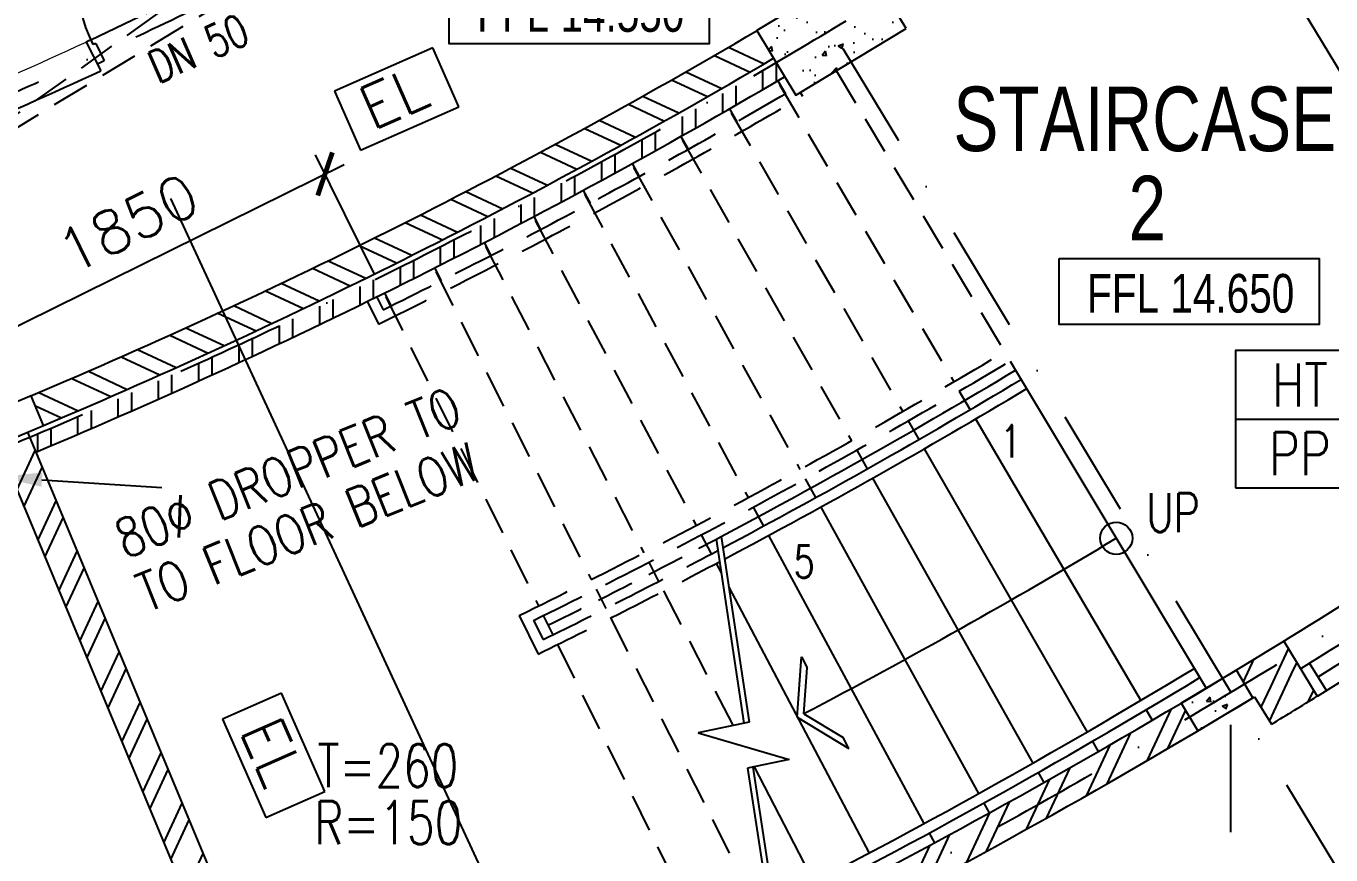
# Model space of a CAD drawing. Extents: x 2879167 to 2959690, y -882003 to -585933.
# Drawn here: x 2925400 to 2931471, y -860869 to -857013 of the extents above; entities that cross this region are included whole.
import ezdxf
from ezdxf.enums import TextEntityAlignment as Align

# ---------------------------------------------------------------- set-up
doc = ezdxf.new("R2010")
doc.units = 0
doc.header["$LTSCALE"] = 1000
doc.header["$MEASUREMENT"] = 0
doc.header["$PDMODE"] = 66
doc.linetypes.add('DASHDOT', pattern=[1, 0.5, -0.25, 0, -0.25])
doc.linetypes.add('HIDDEN', pattern=[0.375, 0.25, -0.125])
doc.layers.get('0').update_dxf_attribs({"linetype": 'CONTINUOUS'})
doc.layers.get('DEFPOINTS').update_dxf_attribs({"linetype": 'CONTINUOUS'})
for name, color, linetype in [('-EL & K', 10, 'CONTINUOUS'), ('COL', 3, 'CONTINUOUS'), ('DIM', 5, 'CONTINUOUS'), ('DR', 5, 'CONTINUOUS'), ('DRAIN', 1, 'CONTINUOUS'), ('F1', 5, 'CONTINUOUS'), ('Finishes', 1, 'CONTINUOUS'), ('GRID', 6, 'DASHDOT'), ('H', 6, 'CONTINUOUS'), ('railing', 1, 'CONTINUOUS'), ('SP', 122, 'HIDDEN'), ('SPEC', 7, 'CONTINUOUS'), ('stair', 7, 'CONTINUOUS'), ('TEXT', 7, 'CONTINUOUS'), ('WALL', 2, 'CONTINUOUS'), ('WIN', 5, 'CONTINUOUS'), ('WP', 1, 'HIDDEN')]:
    doc.layers.add(name, color=color, linetype=linetype)
doc.styles.add('ROMANS', font='romans.shx')
doc.styles.add('ROMS', font='ROMANS.SHX', dxfattribs={"height": 300})
doc.styles.get("Standard").update_dxf_attribs({"font": 'Helv.shx'})
doc.dimstyles.get("Standard").update_dxf_attribs({"dimscale": 5, "dimtxt": 1, "dimasz": 2, "dimexe": 1, "dimexo": 1, "dimgap": 1, "dimtad": 0, "dimtih": 1, "dimtoh": 1, "dimdec": 4, "dimzin": 0, "dimdsep": 46, "dimtxsty": 'ROMANS', "dimcen": 1, "dimadec": 0, "dimazin": 0, "dimtfac": 1, "dimtdec": 4, "dimtofl": 0, "dimtmove": 0, "dimatfit": 3, "dimfxl": 0, "dimtolj": 1, "dimtzin": 0, "dimarcsym": 0})
doc.dimstyles.new('STANDARD$0', dxfattribs={"dimscale": 0, "dimtxt": 8, "dimasz": 6, "dimexe": 1, "dimexo": 1, "dimgap": 3, "dimtad": 1, "dimdec": 0, "dimlfac": -1, "dimrnd": 1, "dimzin": 0, "dimdsep": 46, "dimtxsty": 'Standard', "dimcen": 0, "dimclrd": 5, "dimclre": 250, "dimadec": 0, "dimazin": 0, "dimtfac": 1, "dimtdec": 4, "dimtofl": 0, "dimtmove": 0, "dimatfit": 3, "dimfxl": 0, "dimtolj": 1, "dimtzin": 0, "dimarcsym": 0})
pattern_1 = [(245, (488140.78, 85286.4), (169.93271, -79.240924), []), (245, (488057.72, 85256.16), (169.93271, -79.240924), [])]
pattern_2 = [(50, (488140.78, 85286.4), (251.041064, -21.963247), [26.25, -288.75]), (355, (488140.78, 85286.4), (-48.562967, 263.267247), [21, -231]), (100.4514, (488161.7, 85284.56), (202.478284, 241.30384), [22.309067, -245.39974]), (46.1842, (488140.78, 85356.4), (373.534367, -57.931655), [39.375, -433.125]), (96.6356, (488171.9, 85351.57), (327.131947, 340.941255), [33.4636, -368.09955]), (351.1842, (488140.78, 85356.4), (327.13168, 340.94151), [31.5, -346.5]), (21, (488175.78, 85338.9), (208.917468, -140.916612), [26.25, -288.75]), (326, (488175.78, 85338.9), (85.160366, 253.802516), [21, -231]), (71.4514, (488193.19, 85327.15), (294.07792, 112.885674), [22.309067, -245.39974]), (37.5, (488140.78, 85286.39), (4.2559494, 116.5128488), [0, -228.2, 0, -234.5, 0, -231.875]), (7.5, (488140.78, 85286.39), (92.074338, 138.044099), [0, -133.7, 0, -222.95, 0, -88.375]), (327.5, (488062.73, 85286.39), (186.8378527, -7.894205), [0, -87.5, 0, -273, 0, -362.25]), (317.5, (488027.73, 85286.4), (204.115159, 35.036744), [0, -113.75, 0, -181.3, 0, -257.25])]

# ---------------------------------------------------------------- blocks, each defined once
blk = doc.blocks.new('_ARCHTICK')
at = {"color": 0, "linetype": 'ByBlock', "const_width": 0.15}
blk.add_lwpolyline([(-0.5, -0.5), (0.5, 0.5)], dxfattribs=at)
blk = doc.blocks.new('*D195')
at = {"layer": 'DEFPOINTS', "color": 0}
for p in [(2914231.1, -832275.5), (2914231.1, -832275.5), (2913813.5, -834560.7), (2898231.1, -858827.3), (2931005.3, -860112.1)]:
    blk.add_point(p, dxfattribs=at)
at = {"layer": 'DIM'}
blk.add_arc((2914231.1, -832275.5), 2323, 238.92705, 301.07295, dxfattribs=at)
at = {"layer": 'DIM', "xscale": 200, "yscale": 200, "zscale": 200}
for p, rotation in [((2913032.1, -834265.2), 148.9270490380316), ((2915430.1, -834265.2), 31.07295098388072)]:
    blk.add_blockref('_ARCHTICK', p, dxfattribs=dict(at, rotation=rotation))
at = {"layer": 'DIM', "color": 7, "insert": (2914231.1, -834379.5), "char_height": 200, "attachment_point": 5, "rotation": 0, "style": 'ROMANS'}
blk.add_mtext('\\A1;62°8\'45"', dxfattribs=at)
blk = doc.blocks.new('*D213')
at = {"layer": 'DEFPOINTS', "color": 0}
for p in [(2914231.1, -832275.5), (2914231.1, -832275.5), (2931678.9, -861229.9), (2924966.7, -864095.1), (2927605.5, -864112.4)]:
    blk.add_point(p, dxfattribs=at)
at = {"layer": 'DIM'}
for p, q in [((2931730.5, -861315.5), (2932105.7, -861938.2)), ((2924998.6, -864189.8), (2925302.4, -865090.2))]:
    blk.add_line(p, q, dxfattribs=at)
blk.add_arc((2914231.1, -832275.5), 34532, 288.64377, 301.07295, dxfattribs=at)
at = {"layer": 'DIM', "xscale": 200, "yscale": 200, "zscale": 200}
for p, rotation in [((2932054.1, -861852.6), 31.07295125743966), ((2925270.4, -864995.5), 198.6437709308367)]:
    blk.add_blockref('_ARCHTICK', p, dxfattribs=dict(at, rotation=rotation))
at = {"layer": 'DIM', "color": 7, "insert": (2928655.5, -863409.4), "char_height": 200, "attachment_point": 5, "rotation": 24.85836, "style": 'ROMANS'}
blk.add_mtext('\\A1;12°25\'45"', dxfattribs=at)
blk = doc.blocks.new('*D220')
at = {"layer": 'DEFPOINTS', "color": 0}
for p in [(2926790.6, -857700.7), (2927063.9, -858253.8), (2925346.5, -858952.4)]:
    blk.add_point(p, dxfattribs=at)
at = {"layer": 'DIM', "color": 0}
for p, q in [((2925043.1, -858564), (2926880.3, -857656.4)), ((2927019.6, -858164.1), (2926746.4, -857611.1)), ((2925302.2, -858862.8), (2925088.4, -858430))]:
    blk.add_line(p, q, dxfattribs=at)
at = {"layer": 'DIM', "color": 0, "xscale": 150, "yscale": 150, "zscale": 150}
for p, rotation in [((2926790.6, -857700.7), 26.28842023383434), ((2925132.7, -858519.7), 206.2884202338344)]:
    blk.add_blockref('_ARCHTICK', p, dxfattribs=dict(at, rotation=rotation))
at = {"layer": 'DIM', "color": 7, "insert": (2925873.1, -857930.9), "char_height": 200, "attachment_point": 5, "rotation": 26.28842, "style": 'ROMANS'}
blk.add_mtext('\\A1;1850', dxfattribs=at)
blk = doc.blocks.new('*D240')
at = {"layer": 'DEFPOINTS', "color": 0}
for p in [(2914231.1, -832275.5), (2914231.1, -832275.5), (2927659.2, -864502.9), (2925948.3, -864522.3), (2925388.1, -865344.1)]:
    blk.add_point(p, dxfattribs=at)
at = {"layer": 'DIM'}
blk.add_arc((2914231.1, -832275.5), 34309.7, 288.64377, 292.61986, dxfattribs=at)
at = {"layer": 'DIM', "xscale": 200, "yscale": 200, "zscale": 200}
for p, rotation in [((2927427.1, -863946), 22.61986495981799), ((2925199.3, -864784.7), 198.6437706189759)]:
    blk.add_blockref('_ARCHTICK', p, dxfattribs=dict(at, rotation=rotation))
at = {"layer": 'DIM', "color": 7, "insert": (2926243.3, -864179.7), "char_height": 200, "attachment_point": 5, "rotation": 20.63182, "style": 'ROMANS'}
blk.add_mtext('\\A1;3°58\'34"', dxfattribs=at)
blk = doc.blocks.new('DR900')
at = {"layer": 'DR'}
for p, q in [((25, 940), (50, 940)), ((25, 115), (25, 940)), ((50, 115), (50, 940)), ((0, 115), (25, 115)), ((50, 115), (25, 115)), ((25, 115), (25, 90)), ((25, 90), (38, 90)), ((38, 90), (38, 0)), ((862, 90), (875, 90)), ((862, 90), (862, 0)), ((874.6, 115), (900, 115)), ((875, 115), (875, 90)), ((0, 0), (38, 0)), ((862, 0), (900, 0))]:
    blk.add_line(p, q, dxfattribs=at)
blk.add_arc((25, 90), 850, 0, 90, dxfattribs=at)

msp = doc.modelspace()

# ---------------------------------------------------------------- hatches: boundary and pattern name
at = {"layer": 'H', "ltscale": 0.1}
h = msp.add_hatch(dxfattribs=at)
h.set_pattern_fill('AR-CONC', color=256, scale=35, style=0)
h.set_pattern_definition(pattern_2)
h.paths.add_polyline_path([(2929494.5, -857023.7), (2929313.9, -856723.9), (2928800, -857033.6), (2928980.6, -857333.4)])
h = msp.add_hatch(dxfattribs=at)
h.set_pattern_fill('ANSI32', color=256, scale=500, angle=340, style=0)
h.set_pattern_definition([(155, (5828462.24, 0), (79.240924, 169.93271), []), (155, (5828379.19, -30.23), (79.240924, 169.93271), [])])
h.paths.add_polyline_path([(2928800.2, -857034), (2928877.6, -857162.5, -0.032953), (2925481, -858871), (2925423.1, -858732.7, 0.032934)])
h = msp.add_hatch(dxfattribs=at)
h.set_pattern_fill('ANSI32', color=256, scale=500, angle=45, style=0)
h.set_pattern_definition([(90, (488140.78, 188080.5), (-187.5, 3e-14), []), (90, (488203.28, 188143), (-187.5, 3e-14), [])])
h.paths.add_polyline_path([(2926387.5, -858494.4), (2926419.9, -858564.3, 0.024461), (2928929.2, -857248.1), (2928889.5, -857182.2, -0.024454)])
h.paths.add_polyline_path([(2925415.7, -858923.5), (2925445.3, -858994.6, 0.009192), (2926419.9, -858564.3), (2926387.5, -858494.4, -0.009191)])
h = msp.add_hatch(dxfattribs=at)
h.set_pattern_fill('ANSI32', color=256, scale=500, angle=200, style=0)
edge = h.paths.add_edge_path()
edge.add_line((2926771.3, -862177), (2926632.9, -862234.7))
edge.add_line((2926632.9, -862234.7), (2925268.3, -858960))
edge.add_line((2925268.3, -858960), (2925406.8, -858902.1))
edge.add_line((2925406.8, -858902.1), (2926771.5, -862177.4))
h = msp.add_hatch(dxfattribs=at)
h.set_pattern_fill('ANSI32', color=256, scale=500, angle=200, style=0)
h.set_pattern_definition(pattern_1)
h.paths.add_polyline_path([(2931328.5, -860001.3), (2931408.1, -860130), (2931194.8, -860260.4), (2931117.1, -860132.2)])
h.paths.add_polyline_path([(2931252, -859873.9), (2931030.2, -860007.2), (2931108.4, -860137.4), (2931328.5, -860001.3)])
h = msp.add_hatch(dxfattribs=at)
h.set_pattern_fill('AR-CONC', color=256, scale=35, style=0)
h.set_pattern_definition(pattern_2)
h.paths.add_polyline_path([(2930851.3, -860292), (2931108.4, -860137.4), (2931031.2, -860008.9), (2930774, -860163.4)])
h = msp.add_hatch(dxfattribs=at)
h.set_pattern_fill('ANSI32', color=256, scale=500, angle=200, style=0)
h.set_pattern_definition(pattern_1)
h.paths.add_polyline_path([(2930851.1, -860291.7), (2930774, -860163.4), (2930834.3, -860127.2, -0.033972), (2926909.7, -862119), (2926967.7, -862257.3, 0.033442)])

# ---------------------------------------------------------------- linework, layer by layer
at = {"layer": '-EL & K', "color": 10}
for p, q in [((2927291.5, -857114.4), (2926834.1, -857316.2)), ((2927412.6, -857388.9), (2927291.5, -857114.4)), ((2926834.1, -857316.2), (2926955.1, -857590.6)), ((2926955.1, -857590.6), (2927412.6, -857388.9)), ((2926588.4, -860116.3), (2926313.9, -860237.4)), ((2926790.2, -860573.8), (2926588.4, -860116.3)), ((2926313.9, -860237.4), (2926515.7, -860694.8)), ((2926515.7, -860694.8), (2926790.2, -860573.8))]:
    msp.add_line(p, q, dxfattribs=at)
at = {"ltscale": 2}
for p, q in [((2931342.5, -856942), (2932585.9, -859005.3)), ((2930004.1, -858613.8), (2930890.3, -860093.7)), ((2929741.8, -858711.1), (2929792.4, -858797.4)), ((2929503.9, -858849.2), (2929553.8, -858935.9)), ((2929817.7, -858840.5), (2930586.2, -860150.3)), ((2929264.8, -858985.2), (2929313.9, -859072.4)), ((2929578.7, -858979.3), (2930336.1, -860297.1)), ((2929338.4, -859116), (2930084.5, -860441.5)), ((2929024.6, -859119.1), (2929072.8, -859206.6)), ((2928783.1, -859250.7), (2928830.6, -859338.7)), ((2929097, -859250.4), (2929831.6, -860583.5)), ((2928540.5, -859380.2), (2928587.1, -859468.7)), ((2928854.3, -859382.7), (2929577.4, -860723.1)), ((2928296.7, -859507.5), (2928342.6, -859596.4)), ((2928610.5, -859512.9), (2928633.7, -859556.8)), ((2928051.7, -859632.6), (2928096.8, -859721.9)), ((2928669.1, -859623.8), (2929321.8, -860860.3)), ((2927805.7, -859755.6), (2927850, -859845.2)), ((2930611.5, -860193.5), (2930640, -860242.1)), ((2930361, -860340.5), (2930388.4, -860388.2)), ((2928787.9, -860458.6), (2929065, -860995.1)), ((2930109, -860485.1), (2930135.5, -860532)), ((2929855.8, -860627.3), (2929881.3, -860673.6)), ((2929601.1, -860767.1), (2929625.8, -860812.9))]:
    msp.add_line(p, q, dxfattribs=at)
for radius, start, end in [(30700, 297.97796, 300.91569), (32425, 301.64724, 304.47648), (33575, 290.78506, 306.32781)]:
    msp.add_arc((2914231.1, -832275.5), radius, start, end, dxfattribs=at)
at = {"layer": 'COL', "color": 3, "ltscale": 2}
for points in [[(2929494.5, -857023.7), (2929313.9, -856723.9), (2928800, -857033.6), (2928980.6, -857333.4)], [(2925268.8, -858959.8), (2925481, -858871), (2925423.1, -858732.7), (2925210.9, -858821.4)], [(2930851.3, -860292), (2931108.4, -860137.4), (2931031.2, -860008.9), (2930774, -860163.4)]]:
    msp.add_lwpolyline(points, close=True, dxfattribs=at)
at = {"layer": 'DIM', "ltscale": 0.1}
msp.add_line((2927579, -861064), (2926072.4, -857814.6), dxfattribs=at)
at = {"layer": 'DRAIN', "color": 1, "ltscale": 2}
msp.add_arc((2914231.1, -832275.5), 33805, 290.40748, 306.68353, dxfattribs=at)
at = {"layer": 'F1'}
for p, q in [((2928610.1, -859400), (2928739.1, -860256.3)), ((2928633.5, -859387.5), (2928763.6, -860251.2)), ((2928763.6, -860251.2), (2928526.2, -860300.6)), ((2928526.2, -860300.6), (2928950.5, -860424.8)), ((2928950.5, -860424.8), (2928756.8, -860465.1)), ((2928756.8, -860465.1), (2928870.3, -861207.8)), ((2928781.3, -860460), (2928893.7, -861195.9))]:
    msp.add_line(p, q, dxfattribs=at)
msp.add_circle((2930472.2, -859395.5), 75, dxfattribs=at)
msp.add_arc((2915142.4, -833797.2), 29837.5, 297.71527, 300.91569, dxfattribs=at)
at = {"layer": 'Finishes'}
msp.add_line((2931026.8, -858842.1), (2932227.1, -858842.1), dxfattribs=at)
msp.add_lwpolyline([(2931026.8, -859161.7), (2932227.1, -859161.7), (2932227.1, -858521.7), (2931026.8, -858521.7)], close=True, dxfattribs=at)
at = {"layer": 'GRID'}
for p, q in [((2914231.1, -832275.5), (2932244, -862167.7)), ((2931006.1, -870763.8), (2931006.1, -860111.6))]:
    msp.add_line(p, q, dxfattribs=at)
for radius, start, end in [(27400, 234.58389, 305.41611), (28900, 234.80971, 305.04123), (32500, 235.39893, 304.60107)]:
    msp.add_arc((2914231.1, -832275.5), radius, start, end, dxfattribs=at)
at = {"layer": 'H', "color": 2, "lineweight": 0, "ltscale": 0.1}
msp.add_arc((2914229.6, -832271.8), 27329, 291.66024, 294.76659, dxfattribs=at)
at = {"layer": 'railing'}
for p, q in [((2929002.5, -857322.7), (2929012.4, -857339)), ((2926985.8, -858292.7), (2927038.6, -858399.3)), ((2927030.7, -858270.6), (2927061.3, -858332.4))]:
    msp.add_line(p, q, dxfattribs=at)
at = {"layer": 'railing', "linetype": 'HIDDEN'}
for p, q in [((2927693.8, -859754.9), (2927782.4, -859934.2)), ((2927760.9, -859777.7), (2927805.1, -859867.3))]:
    msp.add_line(p, q, dxfattribs=at)
for centre, radius, start, end in [((2913459.8, -830754.1), 30800, 296.15942, 300.32829), ((2913459.8, -830754.1), 30750, 296.25228, 300.28698), ((2914231.1, -832275.5), 30600, 296.10118, 300.91569), ((2914231.1, -832275.5), 30650, 296.19495, 300.91569), ((2914231.1, -832275.5), 30750, 296.19526, 297.89577), ((2914231.1, -832275.5), 30800, 296.10239, 297.86315)]:
    msp.add_arc(centre, radius, start, end, dxfattribs=at)
at = {"layer": 'railing'}
for centre, radius, start, end in [((2914231.1, -832275.5), 30750, 297.94514, 300.91569), ((2914231.1, -832275.5), 30800, 297.91243, 300.91569), ((2914975.9, -833831.5), 30600, 297.0204, 301.21194), ((2914975.9, -833831.5), 30650, 296.98944, 301.21171)]:
    msp.add_arc(centre, radius, start, end, dxfattribs=at)
at = {"layer": 'SP', "ltscale": 0.7}
msp.add_line((2927081.1, -856194), (2922715.6, -859298.9), dxfattribs=at)
at = {"layer": 'SPEC', "color": 161}
msp.add_line((2925473.5, -859123), (2926030.5, -859160.1), dxfattribs=at)
at = {"layer": 'SPEC', "color": 1}
for points in [[(2927368.9, -856787.6), (2928578.3, -856787.6), (2928578.3, -857094.6), (2927368.9, -857094.6)], [(2930207, -858094.1), (2931416.4, -858094.1), (2931416.4, -858401.1), (2930207, -858401.1)]]:
    msp.add_lwpolyline(points, close=True, dxfattribs=at)
at = {"layer": 'SPEC', "color": 161}
msp.add_solid([(2925475.7, -859089.7), (2925471.3, -859156.2), (2925274, -859109.7)], dxfattribs=at)
at = {"layer": 'stair', "linetype": 'HIDDEN', "ltscale": 0.7}
for p, q in [((2929169.2, -857219.7), (2930004.1, -858613.8)), ((2928897.6, -857266.9), (2928933.1, -857327.4)), ((2928906.2, -857287.1), (2929716.5, -858668)), ((2928672.8, -857397.4), (2928707.4, -857457.6)), ((2928680.8, -857417), (2929479, -858805.9)), ((2928446.8, -857526), (2928480.5, -857585.9)), ((2928454.2, -857545), (2929240.3, -858941.7)), ((2928219.6, -857652.5), (2928252.5, -857712.2)), ((2928226.6, -857671.1), (2929000.4, -859075.3)), ((2927991.4, -857777), (2928023.5, -857836.6)), ((2927998, -857795.3), (2928759.4, -859206.7)), ((2927762, -857899.4), (2927793.5, -857959)), ((2927768.3, -857917.5), (2928517.1, -859336)), ((2927531.5, -858019.7), (2927562.4, -858079.5)), ((2927537.5, -858037.8), (2928273.7, -859463.1)), ((2927300, -858138), (2927330.3, -858198.1)), ((2927305.8, -858156.2), (2928029.2, -859588)), ((2927067.4, -858254.2), (2927097.2, -858314.7)), ((2927073.1, -858272.5), (2927783.6, -859710.7)), ((2928365.5, -859640.8), (2928688.8, -860266.7)), ((2928119.4, -859766.5), (2928806.9, -861127.4)), ((2927872.1, -859890), (2928547.5, -861257.3))]:
    msp.add_line(p, q, dxfattribs=at)
at = {"layer": 'stair', "color": 140}
for p, q in [((2928987.9, -860227.9), (2929007.9, -859947.6)), ((2929007.9, -859947.6), (2929034.3, -859998.8)), ((2929019.2, -860211.8), (2929034.3, -859998.8)), ((2928987.9, -860227.9), (2929227.9, -860374.2)), ((2929019.2, -860211.8), (2929201.4, -860322.9)), ((2929227.9, -860374.2), (2929201.4, -860322.9))]:
    msp.add_line(p, q, dxfattribs=at)
at = {"layer": 'stair', "linetype": 'HIDDEN', "ltscale": 0.7}
msp.add_arc((2914231.1, -832275.5), 30700, 296.28842, 297.97796, dxfattribs=at)
at = {"layer": 'WALL', "color": 7}
msp.add_line((2925701.1, -857076.6), (2926444.3, -856718.4), dxfattribs=at)
at = {"layer": 'WALL'}
for p, q in [((2925678.6, -857087.4), (2925746.7, -857221)), ((2925406.8, -858902.1), (2926771.5, -862177.4)), ((2925268.3, -858960), (2926690.7, -862373.5)), ((2931252, -859873.9), (2931406.9, -860130.8)), ((2931116.2, -860132.8), (2931194.8, -860260.4))]:
    msp.add_line(p, q, dxfattribs=at)
for centre, radius, start, end in [((2914231.1, -832275.5), 28727, 292.92696, 300.47663), ((2914231.1, -832275.5), 28877, 292.92636, 300.4777), ((2914231.1, -832275.5), 27475, 291.65659, 294.77943), ((2914231.1, -832275.5), 28977, 292.76816, 300.4777), ((2914231.1, -832275.5), 32425, 292.75239, 301.64724), ((2914231.1, -832275.5), 32575, 292.48795, 301.22119), ((2914239, -832270.6), 32725, 301.20689, 301.64198)]:
    msp.add_arc(centre, radius, start, end, dxfattribs=at)
at = {"layer": 'WIN'}
msp.add_line((2931450.7, -860103.8), (2931371.8, -859976.2), dxfattribs=at)
for radius, start, end in [(32575, 301.66043, 304.72512), (32725, 301.66084, 304.97155), (32650, 301.74838, 303.149)]:
    msp.add_arc((2914231.1, -832275.5), radius, start, end, dxfattribs=at)
at = {"layer": 'WP', "ltscale": 0.7}
msp.add_line((2926800.8, -856605.5), (2924434.8, -858048), dxfattribs=at)

# ---------------------------------------------------------------- block references
at = {"layer": 'DR', "color": 7, "extrusion": (0, 0, -1), "zscale": -1, "rotation": 334.2665293008645}
msp.add_blockref('DR900', (-2926539.3, -856800.2), dxfattribs=at)

# ---------------------------------------------------------------- texts
at = {"layer": '-EL & K', "color": 10, "style": 'ROMS'}
for rotation, p in [(23.80222, (2927009.4, -857498.6)), (293.80222, (2926393, -860287.9))]:
    msp.add_text('EL', height=200, rotation=rotation, dxfattribs=at).set_placement(p)
at = {"layer": 'DIM', "color": 7, "ltscale": 0.1, "insert": (2925873.1, -857930.9), "char_height": 200, "attachment_point": 5, "rotation": 26.28842, "style": 'ROMANS'}
msp.add_mtext('\\A1;1850', dxfattribs=at)
at = {"layer": 'Finishes', "color": 7, "ltscale": 10, "style": 'ROMANS', "width": 0.8}
for s, p in [('HT', (2931326.9, -858682.1)), ('PP', (2931326.9, -859002.1))]:
    msp.add_text(s, height=200, dxfattribs=at).set_placement(p, align=Align.MIDDLE)
at = {"layer": 'SPEC', "color": 7, "width": 0.75}
for s, p in [('FFL 14.550', (2927980.4, -856949.4, -4612.3)), ('FFL 14.650', (2930818.5, -858255.9, -4612.3))]:
    msp.add_text(s, height=180, dxfattribs=at).set_placement(p, align=Align.MIDDLE_CENTER)
at = {"layer": 'SPEC', "color": 7, "style": 'ROMANS', "width": 0.75}
msp.add_text('DN 50', height=150, rotation=23.83874, dxfattribs=at).set_placement((2926013.9, -857281.2))
at = {"layer": 'SPEC', "color": 161, "style": 'ROMANS', "width": 0.8}
for s, p in [('80%%C DROPPER TO ', (2925861.7, -859492.2)), ('TO FLOOR BELOW', (2925962.5, -859742))]:
    msp.add_text(s, height=180, rotation=21.96969, dxfattribs=at).set_placement(p)
at = {"layer": 'SPEC', "color": 1, "style": 'ROMANS', "width": 0.75}
for s, p in [('1', (2929932.7, -859019.2)), ('5', (2928972, -859579.1))]:
    msp.add_text(s, height=150, dxfattribs=at).set_placement(p)
at = {"layer": 'SPEC', "color": 7, "style": 'ROMANS', "width": 0.75}
msp.add_text('UP', height=180, dxfattribs=at).set_placement((2930736.4, -859276.5), align=Align.MIDDLE_CENTER)
for s, p in [('T=260', (2926755.3, -860553.6)), ('R=150', (2926741.3, -860818.6))]:
    msp.add_text(s, height=200, dxfattribs=at).set_placement(p)
at = {"layer": 'TEXT', "color": 2, "width": 0.75}
for s, p in [('STAIRCASE', (2930604.8, -857444.5)), ('2', (2930616.8, -857859.5))]:
    msp.add_text(s, height=300, dxfattribs=at).set_placement(p, align=Align.MIDDLE_CENTER)

# ---------------------------------------------------------------- dimensions: what is measured, and where the dimension line sits
at = {"layer": 'DIM'}
for base, line1, line2, picture, middle in [((2913813.5, -834560.7), ((2914231.1, -832275.5), (2931005.3, -860112.1)), ((2914231.1, -832275.5), (2898231.1, -858827.3)), '*D195', (2914231.1, -834379.5)), ((2927605.5, -864112.4), ((2924966.7, -864095.1), (2914231.1, -832275.5)), ((2914231.1, -832275.5), (2931678.9, -861229.9)), '*D213', (2928655.5, -863409.4)), ((2925948.3, -864522.3), ((2914231.1, -832275.5), (2927659.2, -864502.9)), ((2925388.1, -865344.1), (2914231.1, -832275.5)), '*D240', (2926243.3, -864179.7))]:
    dim = msp.add_angular_dim_2l(base=base, line1=line1, line2=line2, dimstyle='Standard', override={"dimscale": 100, "dimtxt": 2, "dimtad": 1, "dimtih": 0, "dimtoh": 0, "dimdec": 0, "dimblk1": 'ARCHTICK', "dimblk2": 'ARCHTICK', "dimsah": 1, "dimcen": 0, "dimdle": 1, "dimclrd": 256, "dimclre": 256, "dimclrt": 7, "dimaunit": 1, "dimadec": 3, "dimtdec": 0, "dimtmove": 2, "dimldrblk": 'ARCHTICK', "dimlwd": 65535, "dimlwe": 65535}, dxfattribs=at)
    dim.commit()
    dim.dimension.update_dxf_attribs({"geometry": picture, "text_midpoint": middle})
dim = msp.add_linear_dim(base=(2926790.6, -857700.7), p1=(2925346.5, -858952.4), p2=(2927063.9, -858253.8), angle=26.28842, text='1850', dimstyle='STANDARD$0', override={"dimscale": 100, "dimtxt": 2, "dimasz": 1.5, "dimgap": 1, "dimlfac": 1, "dimrnd": 0, "dimtxsty": 'ROMANS', "dimblk1": 'ARCHTICK', "dimblk2": 'ARCHTICK', "dimsah": 1, "dimdle": 1, "dimclrd": 0, "dimclre": 0, "dimclrt": 7, "dimtdec": 0, "dimtmove": 2}, dxfattribs=at)
dim.commit()
dim.dimension.update_dxf_attribs({"geometry": '*D220', "text_midpoint": (2925873.1, -857930.9)})

# ---------------------------------------------------------------- leaders
at = {"layer": 'SPEC'}
msp.add_leader([(2924910.5, -860002.9), (2925481.4, -861409.9), (2924827.3, -861409.9)], dimstyle='Standard', override={"dimscale": 100, "dimtxt": 2, "dimasz": 2.5, "dimexe": 1, "dimexo": 1, "dimgap": 1, "dimtih": 0, "dimtoh": 0, "dimdec": 0, "dimtxsty": 'ROMANS', "dimcen": 0, "dimdle": 1, "dimclrt": 7, "dimtdec": 0}, dxfattribs=at)

doc.saveas('drawing.dxf')
